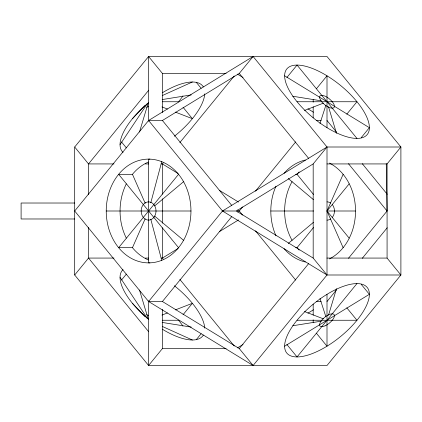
<?xml version="1.0" encoding="UTF-8"?>
<svg xmlns="http://www.w3.org/2000/svg" width="422" height="422" viewBox="0 0 422 422"><rect width="100%" height="100%" fill="white"/><g stroke="black" fill="none" stroke-linecap="round" stroke-linejoin="round"><path stroke-width="0.63" d="M150.786 202.776L161.742 161.647M139.482 132.028L148.212 103.01M328.516 315.208L336.487 288.711M319.987 123.493L325.8 105.474M178.548 174.312L118.64 247.688A51.88 42.364 -90 0 0 148.591 262.88A51.88 42.364 90 0 0 178.548 247.688A51.88 42.364 -90 0 0 190.955 211A51.88 42.364 90 0 0 178.548 174.312A51.88 42.364 -90 0 0 118.64 174.312A51.88 42.364 90 0 0 118.64 247.688L132.461 247.688L145.152 218.818M343.128 247.688L327.003 211L343.128 174.312A51.88 42.364 90 0 0 329.387 163.066M120.054 144.619L147.51 103.374M74.694 147.004L148.591 56.495L327.003 56.495L400.9 147.004L400.9 274.996L327.003 365.505L148.591 365.505L74.694 274.996L74.694 147.004L88.52 163.931L88.52 194.658M148.718 90.208L88.52 163.931L114.024 163.931M163.245 162.918L162.417 163.931L162.417 194.215M179.856 142.578L234.242 75.971M74.694 274.996L88.52 258.069L88.52 227.342M253.1 365.505L239.274 348.572L162.417 301.508L148.591 301.508L222.489 211L327.003 147.004L400.9 147.004L387.074 163.931L387.074 258.069L400.9 274.996L327.003 274.996L222.489 211L148.591 120.492L162.417 120.492L239.274 73.428L253.1 56.495L327.003 147.004L327.003 274.996L253.1 365.505L148.591 301.508L74.694 211L148.591 120.492L253.1 56.495M121.483 280.081L126.363 274.105M286.881 77.511L297.046 65.062L356.954 138.432M316.426 88.752L327.003 75.807A51.88 21.179 39.2 0 1 363.685 137.182A51.88 21.179 39.2 0 1 290.315 92.254A51.88 21.179 39.2 0 1 327.003 75.807L327.003 127.687M162.417 301.508L231.752 216.591M242.597 206.933L239.274 211L237.591 212.029M255.468 191.171L295.738 141.85M183.021 314.775L192.369 303.323L175.346 309.906M346.789 114.198L356.954 101.749L297.046 101.749M162.417 309.352L162.417 348.572L148.591 365.505L148.591 300.791M222.489 211L236.315 211L313.177 163.931L327.003 147.004M196.241 339.721L201.12 333.744M361.232 137.651L369.361 127.687L284.639 75.807M295.732 247.688L297.046 247.688L313.504 227.527M349.136 238.113L327.003 211L349.136 183.887M239.274 348.572L308.609 263.66M348.466 258.29L387.074 211L386.257 163.689M327.003 301.508L336.55 289.814M362.292 258.29L387.201 227.78M356.954 283.568L297.046 356.938L286.881 344.489M132.461 118.677L145.01 105.511M154.631 205.941L183.818 181.481M288.252 243.468L313.414 222.383M178.126 248.447L162.417 258.069L161.109 258.069M219.387 231.646L238.493 219.946M237.438 347.886L243.051 344.452M307.896 313.208L313.514 309.764M284.639 346.193L369.361 294.313L361.232 284.349M162.386 95.525L192.369 81.995M304.505 110.448L323.352 103.158M161.969 315.081L167.439 312.96M162.153 99.571L191.219 94.913M292.773 325.742L321.189 321.184M148.591 121.209L148.591 56.495L162.417 73.428L226.139 73.428M162.306 101.749L178.548 101.749A51.88 21.179 -39.2 0 0 182.937 95.9M316.468 120.492L321.073 120.492M149.91 159.12L148.591 159.12L148.591 262.88L149.91 262.88M145.416 163.931L148.681 163.931M161.109 163.931L162.417 163.931L178.126 173.553M327.003 163.931L387.074 163.931M148.518 161.99A51.88 42.364 -90 0 0 132.461 174.312L118.64 174.312L178.548 247.688M295.732 174.312L297.046 174.312A51.88 42.364 90 0 1 299.172 171.886M74.694 203.019L21.1 203.019L21.1 218.981L74.694 218.981M106.228 211L191.06 211M270.813 211L313.625 211M327.003 211L355.535 211A51.88 42.364 -90 0 0 343.128 174.312M114.024 258.069L88.52 258.069L148.718 331.792M145.416 258.069L148.681 258.069M326.908 258.069L387.074 258.069M316.468 301.508L321.073 301.508M162.306 320.251L178.548 320.251A51.88 21.179 39.2 0 1 182.937 326.101M297.046 320.251A51.88 21.179 -39.2 0 1 367.921 288.479A51.88 21.179 -39.2 0 1 316.036 352.022A51.88 21.179 -39.2 0 1 297.046 320.251L356.954 320.251L346.789 307.802M162.417 348.572L226.139 348.572M292.773 96.258L321.189 100.816M162.153 322.429L191.219 327.087M161.969 106.919L167.439 109.04M175.346 112.094L192.369 118.677L183.021 107.225M304.505 311.552L323.352 318.842M162.386 326.475L192.369 340.005M307.896 108.792L313.514 112.236M237.438 74.114L243.051 77.548M219.387 190.354L238.493 202.054M237.591 209.971L239.274 211L242.597 215.067M236.315 211L313.177 258.069L327.003 274.996M288.252 178.532L313.414 199.617M154.631 216.059L183.818 240.519M132.461 303.323L145.01 316.489M327.003 120.492L336.55 132.186M362.292 163.71L387.201 194.22M348.466 163.71L387.074 211M239.274 73.428L308.609 158.34M297.046 174.312L313.504 194.473M196.241 82.279L201.12 88.256M255.468 230.829L295.738 280.15M162.417 120.492L231.752 205.408M316.426 333.248L327.003 346.193L327.003 294.313M121.483 141.919L126.363 147.895M163.245 259.082L162.417 258.069L162.417 227.785M179.856 279.422L234.242 346.029M120.054 277.381L147.51 318.626M132.461 174.312L145.152 203.182M319.987 298.507L325.8 316.526M328.516 106.792L336.487 133.289M139.482 289.972L148.212 318.99M150.786 219.224L161.742 260.353M313.177 99.576L313.177 102.187M313.177 106.766L313.177 117.875M313.177 163.931L313.177 258.069M313.177 304.125L313.177 315.234M313.177 319.813L313.177 322.424M162.417 73.428L162.417 112.648M162.417 198.82L162.417 223.18M204.739 93.89A51.88 21.179 -39.2 0 1 174.392 136.232M123.045 152.363A51.88 21.179 -39.2 0 1 148.438 102.752M162.417 92.74A51.88 21.179 -39.2 0 1 203.335 86.911M148.518 260.01A51.88 42.364 -90 0 1 132.461 247.688M126.294 238.098A51.88 42.364 -90 0 1 120.054 211A51.88 42.364 90 0 1 126.294 183.902M275.977 235.824A51.88 42.364 90 0 1 275.977 186.176M355.535 211A51.88 42.364 90 0 1 329.387 258.934M305.38 261.999A51.88 42.364 -90 0 1 284.053 248.674M284.053 173.326A51.88 42.364 -90 0 1 305.38 160.001M299.172 250.114A51.88 42.364 -90 0 1 297.046 247.688M292.082 240.376A51.88 42.364 -90 0 1 292.082 181.624M146.666 314.664A9.12 3.724 39.2 0 1 148.591 315.693M203.335 335.089A51.88 21.179 39.2 0 1 162.417 329.26M148.438 319.248A51.88 21.179 39.2 0 1 123.045 269.637M174.392 285.768A51.88 21.179 39.2 0 1 204.739 328.11M148.591 106.307A9.12 3.724 -39.2 0 1 146.666 107.336M327.003 201.88A9.12 7.448 -90 0 1 330.727 203.098M332.267 204.549A9.12 7.448 -90 0 1 334.451 211A9.12 7.448 90 0 1 332.267 217.451M330.727 218.902A9.12 7.448 -90 0 1 327.003 220.12M320.551 100.077A9.12 3.724 39.2 0 0 333.449 107.979A9.12 3.724 39.2 0 0 327.003 97.187A9.12 3.724 39.2 0 0 320.551 100.077M325.072 325.837A9.12 3.724 -39.2 0 0 334.198 314.664A9.12 3.724 -39.2 0 0 321.733 320.251A9.12 3.724 -39.2 0 0 325.072 325.837M145.743 202.571A9.12 7.448 90 0 0 141.143 211A9.12 7.448 -90 0 0 151.44 219.429A9.12 7.448 -90 0 0 153.861 204.549A9.12 7.448 90 0 0 145.743 202.571"/></g></svg>
